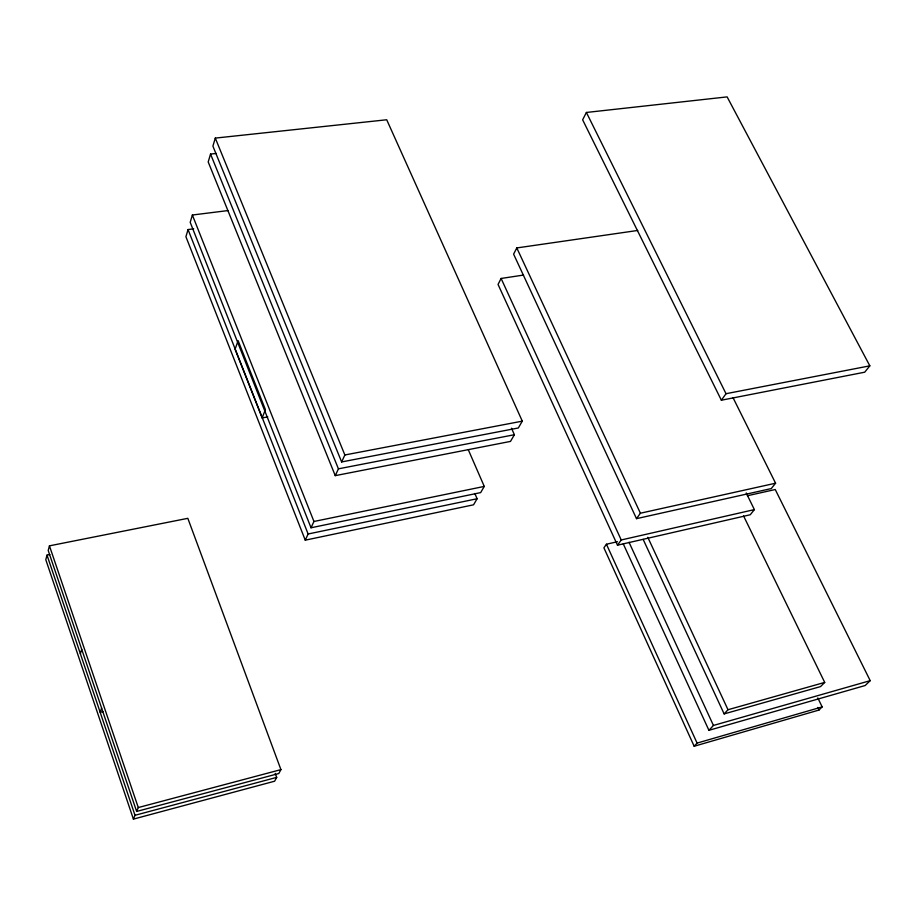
<?xml version="1.0" encoding="UTF-8"?>
<svg xmlns="http://www.w3.org/2000/svg" width="916" height="916" viewBox="0 0 916 916"><rect width="100%" height="100%" fill="white"/><g stroke="black" fill="none" stroke-linecap="round" stroke-linejoin="round"><path stroke-width="1.37" d="M49.807 554.558L47.002 555.119L45.8 559.71L133.404 819.11L274.605 781.211L276.701 777.375L275.212 773.367M49.441 545.844L48.216 550.493L136.644 811.439L278.808 773.516L280.926 769.623L187.826 518.33L49.441 545.844L138.282 807.557L136.644 811.439M193.677 228.84L188.043 229.561L185.914 236.729L305.257 540.165L473.561 504.808L477.099 498.739L474.82 493.484M227.866 210.588L192.371 215.02L190.196 222.325L311.016 527.776L480.671 492.602L484.266 486.419L468.305 449.756M216.21 153.453L210.543 154.071L208.195 161.949L335.256 475.644L510.498 441.409L514.391 434.722L511.483 428.219M215.294 138.098L212.901 146.125L341.634 461.939L518.319 427.978L522.292 421.154L386.712 119.767L215.294 138.098L344.863 454.977L341.634 461.939M80.368 653.726L81.73 649.387M101.63 708.125L100.176 712.293L102.947 711.629M262.159 417.914L265.411 409.612L238.126 340.672L235.08 349.248L262.159 417.914L267.781 416.906M133.404 819.11L135.018 815.297L47.002 555.119M305.257 540.165L308.12 533.994L188.043 229.561M311.016 527.776L313.948 521.479L192.371 215.02M335.256 475.644L338.428 468.832L210.543 154.071M523.517 275.063L501.109 278.464L498.041 284.429L617.498 545.192L750.25 514.758L754.383 509.605L746.219 492.957M637.765 230.454L516.796 247.938L513.601 254.144L636.505 518.651L771.272 488.572L775.577 483.213L732.972 397.567M586.4 112.462L582.633 119.801L721.361 400.212L864.715 372.194L869.834 365.839L727.121 96.89L586.4 112.462L726.022 393.708L721.361 400.212M617.51 541.7L606.426 544.23L603.896 547.825L694.168 746.242L818.984 710.049L822.156 706.9L817.816 697.935M617.498 545.192L621.231 539.971L754.383 509.605M636.505 518.651L640.41 513.212L775.577 483.213M694.168 746.242L697.087 743.094L822.156 706.9M623.281 543.898L708.927 730.315L713.438 725.449L870.2 680.657L775.245 489.522L747.387 495.751M643.158 539.398L724.132 713.908L728.002 709.728L824.709 682.409L743.597 515.983M824.709 682.409L820.576 686.576L724.132 713.908M870.2 680.657L865.196 685.512L708.927 730.315M135.018 815.297L276.701 777.375M138.282 807.557L280.926 769.623M308.12 533.994L477.099 498.739M313.948 521.479L484.266 486.419M338.428 468.832L514.391 434.722M726.022 393.708L869.834 365.839M344.863 454.977L522.292 421.154M817.736 707.473L818.984 710.049M516.796 247.938L640.41 513.212M647.795 537.303L728.002 709.728M629.04 542.295L713.438 725.449M501.109 278.464L621.231 539.971M606.426 544.23L697.087 743.094"/></g></svg>
